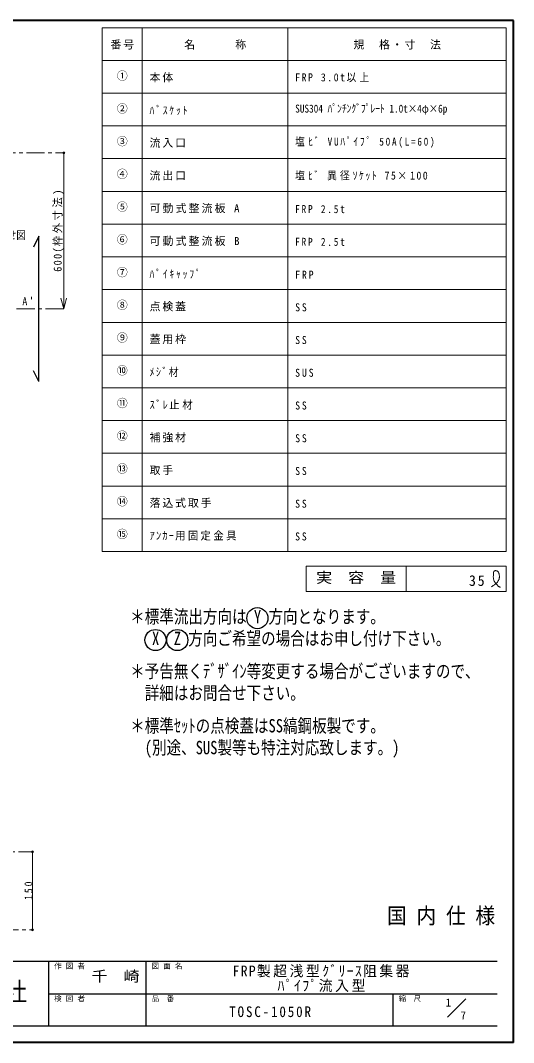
# Model space of a CAD drawing. Units: millimetres at full size, sheet at 1:7; details may follow other scales. Extents: x -1486 to 1349, y -951 to 1016.
# Drawn here: x 401 to 1349, y -951 to 1016 of the extents above; entities that cross this region are included whole.
import ezdxf
from ezdxf.enums import TextEntityAlignment as Align

# ---------------------------------------------------------------- set-up
doc = ezdxf.new("R2010")
doc.units = ezdxf.units.MM
doc.header["$LTSCALE"] = 7
doc.header["$PDMODE"] = 32
doc.header["$PDSIZE"] = 3.5
doc.linetypes.add('CHAIN1', pattern=[8, 5, -1, 1, -1])
doc.layers.add('0-0', color=4, linetype='Continuous', lineweight=9)
doc.styles.add('ＭＳ ゴシック', font='')
doc.styles.get('ＭＳ ゴシック').set_extended_font_data('MS Gothic')

msp = doc.modelspace()

# ---------------------------------------------------------------- linework, layer by layer
at = {"layer": '0-0', "color": 1, "lineweight": 40}
for p, q in [((1349.039, 1016.339), (-1485.961, 1016.339)), ((1349.039, -950.661), (1349.039, 1016.339)), ((1349.039, -950.661), (-1485.961, -950.661))]:
    msp.add_line(p, q, dxfattribs=at)
at = {"layer": '0-0', "color": 3, "lineweight": 18}
for p, q in [((1335.039, 1002.339), (558.039, 1002.339)), ((558.039, -5.661), (558.039, 1002.339)), ((635.039, -5.661), (635.039, 1002.339)), ((915.039, -5.661), (915.039, 1002.339)), ((1335.039, -5.661), (1335.039, 1002.339)), ((1335.039, 939.339), (558.039, 939.339)), ((1335.039, 876.339), (558.039, 876.339)), ((1335.039, 813.339), (558.039, 813.339)), ((1335.039, 750.339), (558.039, 750.339)), ((1335.039, 687.339), (558.039, 687.339)), ((1335.039, 624.339), (558.039, 624.339)), ((1335.039, 561.339), (558.039, 561.339)), ((1335.039, 498.339), (558.039, 498.339)), ((1335.039, 435.339), (558.039, 435.339)), ((1335.039, 372.339), (558.039, 372.339)), ((1335.039, 309.339), (558.039, 309.339)), ((1335.039, 246.339), (558.039, 246.339)), ((1335.039, 183.339), (558.039, 183.339)), ((1335.039, 120.339), (558.039, 120.339)), ((1335.039, 57.339), (558.039, 57.339)), ((1335.039, -5.661), (558.039, -5.661)), ((950.039, -33.661), (1335.039, -33.661)), ((950.039, -82.661), (950.039, -33.661)), ((1142.539, -82.661), (1142.539, -33.661)), ((1335.039, -33.661), (1335.039, -82.661)), ((950.039, -82.661), (1335.039, -82.661))]:
    msp.add_line(p, q, dxfattribs=at)
at = {"layer": '0-0', "linetype": 'CHAIN1'}
for p, q in [((244.039, 761.339), (484.039, 761.339)), ((484.039, 461.339), (-959.294, 461.339)), ((229.039, -583.661), (424.039, -583.661)), ((194.039, -733.661), (424.039, -733.661))]:
    msp.add_line(p, q, dxfattribs=at)
at = {"layer": '0-0'}
for p, q in [((484.039, 461.339), (484.039, 761.339)), ((484.039, 461.339), (478.604, 481.624)), ((484.039, 461.339), (489.474, 481.624)), ((424.039, -583.661), (424.039, -733.661))]:
    msp.add_line(p, q, dxfattribs=at)
at = {"layer": '0-0', "color": 5, "lineweight": 25}
for p, q in [((436.239, 601.339), (425.739, 580.339)), ((436.239, 321.339), (436.239, 601.339)), ((436.239, 321.339), (425.739, 342.339))]:
    msp.add_line(p, q, dxfattribs=at)
at = {"layer": '0-0', "color": 6, "lineweight": 25}
for p, q in [((-68.461, -794.161), (1317.539, -794.161)), ((455.039, -919.161), (455.039, -794.161)), ((642.539, -919.161), (642.539, -794.161)), ((455.039, -856.661), (1317.539, -856.661)), ((1117.539, -919.161), (1117.539, -856.661)), ((1317.539, -919.161), (-68.461, -919.161))]:
    msp.add_line(p, q, dxfattribs=at)
at = {"layer": '0-0', "color": 7, "lineweight": 18}
msp.add_line((1222.184, -902.016), (1257.539, -866.661), dxfattribs=at)
at = {"layer": '0-0'}
for points in [[(1306.783, -73.577), (1307.522, -73.078), (1308.794, -72.212), (1310.059, -71.332), (1311.313, -70.426), (1312.551, -69.486), (1313.768, -68.503), (1314.463, -67.908), (1315.289, -67.165), (1316.662, -65.815), (1317.942, -64.382), (1319.093, -62.866), (1320.081, -61.269), (1320.874, -59.591), (1321.229, -58.582), (1321.425, -57.877), (1321.674, -56.637), (1321.819, -55.371), (1321.866, -54.085), (1321.824, -52.785), (1321.701, -51.478), (1321.595, -50.719), (1321.481, -50.048), (1321.234, -48.905), (1320.907, -47.791), (1320.486, -46.725), (1319.954, -45.724), (1319.297, -44.806), (1318.852, -44.318), (1318.544, -44.028), (1317.969, -43.57), (1317.346, -43.177), (1316.681, -42.861), (1315.983, -42.634), (1315.258, -42.51), (1314.829, -42.49), (1314.46, -42.504), (1313.823, -42.596), (1313.203, -42.769), (1312.614, -43.015)], [(1312.614, -43.015), (1312.072, -43.33), (1311.595, -43.707), (1311.355, -43.953), (1311.025, -44.39), (1310.62, -45.241), (1310.385, -46.19), (1310.274, -47.212), (1310.244, -48.278), (1310.253, -49.362), (1310.257, -49.987), (1310.25, -50.833), (1310.209, -52.256), (1310.161, -53.642), (1310.139, -54.997), (1310.178, -56.328), (1310.309, -57.642), (1310.44, -58.399), (1310.596, -59.067), (1310.948, -60.21), (1311.392, -61.339), (1311.917, -62.447), (1312.509, -63.528), (1313.155, -64.575), (1313.549, -65.165), (1313.853, -65.599), (1314.391, -66.331), (1314.945, -67.047), (1315.512, -67.752), (1316.091, -68.45), (1316.679, -69.148), (1317.024, -69.554), (1317.393, -69.988), (1318.04, -70.731), (1318.709, -71.454), (1319.407, -72.135), (1320.145, -72.758), (1320.931, -73.304), (1321.412, -73.577), (1321.624, -73.683)], [(1321.624, -73.683), (1321.998, -73.853), (1322.38, -74.008), (1322.769, -74.151), (1323.163, -74.287), (1323.559, -74.417), (1323.79, -74.491)]]:
    msp.add_lwpolyline(points, dxfattribs=at)
at = {"layer": '0-0', "color": 5, "lineweight": 25}
for centre in [(856.356, -133.994), (660.356, -175.994), (702.356, -175.994)]:
    msp.add_circle(centre, 20.3, dxfattribs=at)
at = {"layer": '0-0'}
for p in [(484.039, 761.339), (424.039, -583.661), (424.039, -733.661)]:
    msp.add_point(p, dxfattribs=at)

# ---------------------------------------------------------------- texts
at = {"layer": '0-0', "color": 7, "style": 'ＭＳ ゴシック'}
for s, height, p in [('①', 15.4, (586.039, 897.339)), ('②', 15.4, (586.039, 834.339)), ('③', 15.4, (586.039, 771.339)), ('④', 15.4, (586.039, 708.339)), ('⑤', 15.4, (586.039, 645.339)), ('⑥', 15.4, (586.039, 582.339)), ('⑦', 15.4, (586.039, 519.339)), ('⑧', 15.4, (586.039, 456.339)), ('⑨', 15.4, (586.039, 393.339)), ('⑩', 15.4, (586.039, 330.339)), ('⑪', 15.4, (586.039, 267.339)), ('⑫', 15.4, (586.039, 204.339)), ('⑬', 15.4, (586.039, 141.339)), ('⑭', 15.4, (586.039, 78.339)), ('⑮', 15.4, (586.039, 15.339)), ('作 図 者', 10.26, (465.539, -811.661)), ('図 面 名', 10.26, (653.039, -811.661)), ('検 図 者', 10.26, (465.539, -874.161)), ('品\u3000番', 10.26, (653.039, -874.161)), ('縮\u3000尺', 10.26, (1128.039, -874.161)), ('1', 15.4, (1218.628, -885.927)), ('7', 15.4, (1247.132, -910.693))]:
    msp.add_text(s, height=height, dxfattribs=at).set_placement(p, align=Align.BOTTOM_LEFT)
for s, height, width, p in [('SUS304 ﾊﾟﾝﾁﾝｸﾞﾌﾟﾚｰﾄ 1.0t×4φ×6p', 15.4, 0.85, (929.039, 834.339)), ('標準点検蓋伏せ図', 15.4, 0.85, (264.439, 590.839)), ('実\u3000容\u3000量', 20.53, 1.1, (969.289, -72.161)), ('＊標準流出方向は Y 方向となります。', 25.66, 0.8, (611.706, -151.494)), (' X  Z 方向ご希望の場合はお申し付け下さい。', 25.66, 0.8, (639.706, -193.494)), ('＊予告無くﾃﾞｻﾞｲﾝ等変更する場合がございますので、', 25.66, 0.8, (611.706, -256.494)), ('詳細はお問合せ下さい。', 25.66, 0.8, (639.706, -298.494)), ('＊標準ｾｯﾄの点検蓋はSS縞鋼板製です。', 25.66, 0.8, (611.706, -361.494)), ('(別途、SUS製等も特注対応致します。)', 25.66, 0.8, (639.706, -403.494)), ('国 内 仕 様', 30.79, 0.9, (1105.789, -731.161)), ('千\u3000崎', 20.53, 1.1, (537.539, -839.411)), ('工業株式会社', 35.92, 0.95, (133.789, -881.161))]:
    msp.add_text(s, height=height, dxfattribs=dict(at, width=width)).set_placement(p, align=Align.BOTTOM_LEFT)
at = {"layer": '0-0', "color": 7, "attachment_point": 7, "style": 'ＭＳ ゴシック'}
for s, insert, char_height in [('\\T1.17;番号', (573.789, 960.339), 15.4), ('\\T1.17;名\u3000\u3000\u3000称', (715.539, 960.339), 15.4), ('\\T1.17;規\u3000格・寸\u3000法', (1041.039, 960.339), 15.4), ('\\T1.17;本体', (649.039, 897.339), 15.4), ('\\T1.31;\\W0.9;FRP\\~3.0t以上', (929.039, 897.339), 15.4), ('\\T1.39;\\W0.85;ﾊﾞｽｹｯﾄ', (649.039, 834.339), 15.4), ('\\T1.17;流入口', (649.039, 771.339), 15.4), ('\\T1.37;\\W0.85;塩ﾋﾞ\\~VUﾊﾟｲﾌﾟ\\~50A(L=60)', (929.039, 771.339), 15.4), ('\\T1.3;\\W0.9;塩ﾋﾞ\\~異径ｿｹｯﾄ\\~75×100', (929.039, 708.339), 15.4), ('\\T1.17;流出口', (649.039, 708.339), 15.4), ('\\T1.19;可動式整流板\\~A', (649.039, 645.339), 15.4), ('\\T1.39;\\W0.85;FRP\\~2.5t', (929.039, 645.339), 15.4), ('\\T1.19;可動式整流板\\~B', (649.039, 582.339), 15.4), ('\\T1.39;\\W0.85;FRP\\~2.5t', (929.039, 582.339), 15.4), ('\\T1.39;\\W0.85;ﾊﾟｲｷｬｯﾌﾟ', (649.039, 519.339), 15.4), ('\\T1.38;\\W0.9;FRP', (929.039, 519.339), 15.4), ("\\T1.36;\\W0.9;A'", (404.372, 468.339), 15.4), ('\\T1.17;点検蓋', (649.039, 456.339), 15.4), ('\\T1.36;\\W0.9;SS', (929.039, 456.339), 15.4), ('\\T1.17;蓋用枠', (649.039, 393.339), 15.4), ('\\T1.36;\\W0.9;SS', (929.039, 393.339), 15.4), ('\\T1.3;\\W0.9;ﾒｼﾞ材', (649.039, 330.339), 15.4), ('\\T1.38;\\W0.9;SUS', (929.039, 330.339), 15.4), ('\\T1.26;\\W0.95;ｽﾞﾚ止材', (649.039, 267.339), 15.4), ('\\T1.36;\\W0.9;SS', (929.039, 267.339), 15.4), ('\\T1.17;補強材', (649.039, 204.339), 15.4), ('\\T1.36;\\W0.9;SS', (929.039, 204.339), 15.4), ('\\T1.17;取手', (649.039, 141.339), 15.4), ('\\T1.36;\\W0.9;SS', (929.039, 141.339), 15.4), ('\\T1.17;落込式取手', (649.039, 78.339), 15.4), ('\\T1.36;\\W0.9;SS', (929.039, 78.339), 15.4), ('\\T1.23;\\W0.95;ｱﾝｶｰ用固定金具', (649.039, 15.339), 15.4), ('\\T1.36;\\W0.9;SS', (929.039, 15.339), 15.4), ('\\T1.27;\\W0.95;35', (1263.289, -72.161), 20.53), ('\\T1.18;\\W0.95;FRP製超浅型ｸﾞﾘｰｽ阻集器', (808.539, -825.411), 20.53), ('\\T1.19;\\W0.95;ﾊﾟｲﾌﾟ流入型', (895.164, -853.411), 20.53), ('\\T1.28;\\W0.9;TOSC-1050R', (802.164, -901.911), 20.53)]:
    msp.add_mtext(s, dxfattribs=dict(at, insert=insert, char_height=char_height))
at = {"layer": '0-0', "color": 7, "char_height": 15.4, "attachment_point": 7, "rotation": 90, "style": 'ＭＳ ゴシック'}
for s, insert in [('\\T1.24;\\W0.95;600(枠外寸法)', (484.039, 532.589)), ('\\T1.38;\\W0.9;150', (424.039, -676.161))]:
    msp.add_mtext(s, dxfattribs=dict(at, insert=insert))

doc.saveas('drawing.dxf')
